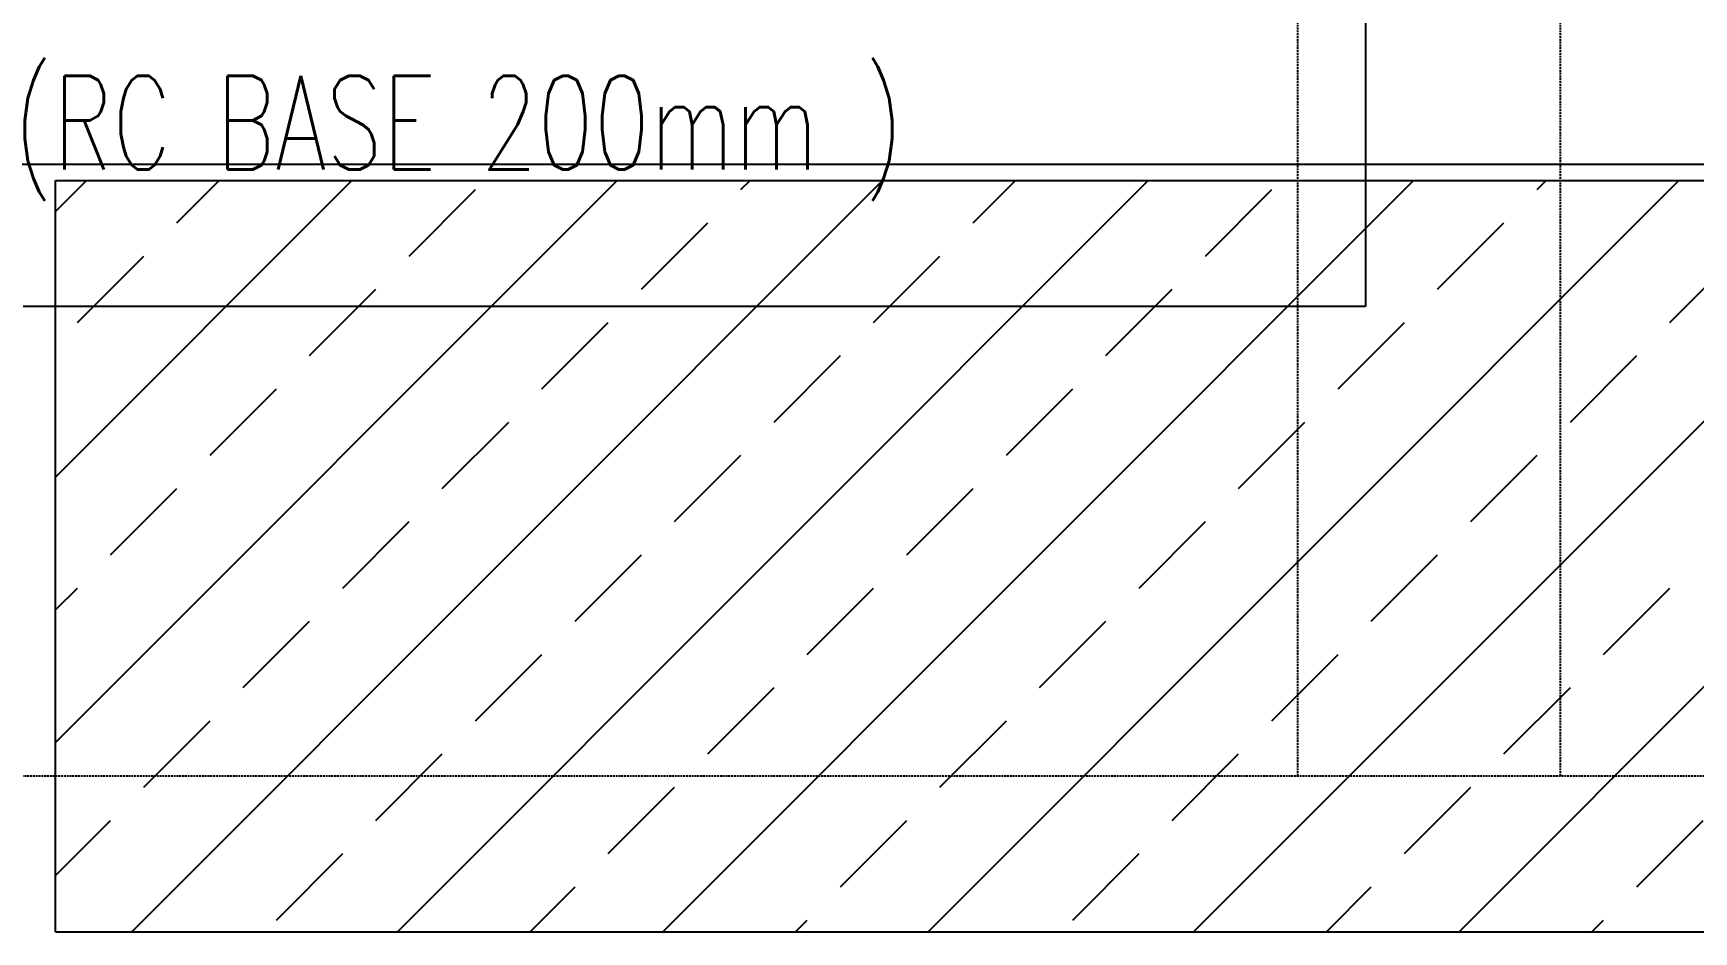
# Model space of a CAD drawing. Extents: x 0 to 160756, y 0 to 229247.
# Drawn here: x 64761 to 66973, y 99393 to 100589 of the extents above; entities that cross this region are included whole.
import ezdxf
from ezdxf.enums import TextEntityAlignment as Align
from ezdxf.xclip import XClip

# ---------------------------------------------------------------- set-up
doc = ezdxf.new("R2010")
doc.units = 0
doc.header["$LTSCALE"] = 10
doc.header["$XCLIPFRAME"] = 2
doc.linetypes.add('H12設備棟3F$0$HIDDEN', pattern=[0.375, 0.25, -0.125])
for name, color, linetype in [('H12設備棟3F$0$ARC-BEAM', 252, 'H12設備棟3F$0$HIDDEN'), ('H12設備棟3F$0$\uf4c9\ue50a', 252, 'Continuous'), ('XCM7Q30CDA-200K$0$U-CDA-TXT', 4, 'Continuous'), ('XCM7Q30CDA-200K$0$UER-FUTUER', 9, 'Continuous')]:
    doc.layers.add(name, color=color, linetype=linetype)
doc.styles.add('XCM7Q30CDA-200K$0$aa-txt', font='simplex.shx', dxfattribs={"width": 0.8, "bigfont": 'chineset.shx'})

# ---------------------------------------------------------------- blocks, each defined once
blk = doc.blocks.new('H12設備棟3F')
at = {"layer": 'H12設備棟3F$0$ARC-BEAM'}
for p, q in [((66445.2, 99600.3), (66445.2, 103625.3)), ((66795.2, 99600.3), (66795.2, 100985.3)), ((63410.2, 99600.3), (67435.2, 99600.3))]:
    blk.add_line(p, q, dxfattribs=at)
at = {"layer": 'H12設備棟3F$0$\uf4c9\ue50a'}
blk.add_lwpolyline([(66535.2, 100225.3), (62635.2, 100225.3), (62635.2, 102725.3), (66535.2, 102725.3)], close=True, dxfattribs=at)
blk = doc.blocks.new('XCM7Q30CDA-200K$0$A$C0f61af94')
at = {"linetype": 'Continuous', "transparency": 33554559}
for p, q in [((2576.3, 1215.3), (1828.1, 467.1)), ((2222.7, 1215.3), (1828.1, 820.6)), ((1869.2, 1215.3), (1828.1, 1174.2)), ((2929.8, 1215.3), (1929.8, 215.3)), ((2045.9, 1215.3), (1989.2, 1158.6)), ((3283.4, 1215.3), (2283.4, 215.3)), ((2387, 1202.8), (2298.6, 1114.4)), ((3636.9, 1215.3), (2636.9, 215.3)), ((2753.1, 1215.3), (2740.5, 1202.8)), ((3990.5, 1215.3), (2990.5, 215.3)), ((3106.6, 1215.3), (3049.9, 1158.6)), ((4344, 1215.3), (3344, 215.3)), ((3447.6, 1202.8), (3359.3, 1114.4)), ((3813.7, 1215.3), (3801.2, 1202.8)), ((2696.3, 1158.6), (2608, 1070.2)), ((3757, 1158.6), (3668.6, 1070.2)), ((4624.7, 1142.4), (3697.6, 215.3)), ((1945, 1114.4), (1856.7, 1026)), ((3005.7, 1114.4), (2917.3, 1026)), ((4066.4, 1114.4), (3978, 1026)), ((2254.4, 1070.2), (2166, 981.8)), ((3315.1, 1070.2), (3226.7, 981.8)), ((2563.8, 1026), (2475.4, 937.6)), ((3624.4, 1026), (3536, 937.6)), ((2873.1, 981.8), (2784.7, 893.4)), ((3933.8, 981.8), (3845.4, 893.4)), ((2121.8, 937.6), (2033.4, 849.2)), ((3182.5, 937.6), (3094.1, 849.2)), ((2431.2, 893.4), (2342.8, 805)), ((3491.8, 893.4), (3403.5, 805)), ((2740.5, 849.2), (2652.2, 760.8)), ((3801.2, 849.2), (3712.8, 760.8)), ((1989.2, 805), (1900.9, 716.6)), ((3049.9, 805), (2961.5, 716.6)), ((2298.6, 760.8), (2210.2, 672.4)), ((3359.3, 760.8), (3270.9, 672.4)), ((2608, 716.6), (2519.6, 628.3)), ((3668.6, 716.6), (3580.2, 628.3)), ((1856.7, 672.4), (1828.1, 643.9)), ((2917.3, 672.4), (2828.9, 584.1)), ((3978, 672.4), (3889.6, 584.1)), ((2166, 628.3), (2077.6, 539.9)), ((3226.7, 628.3), (3138.3, 539.9)), ((2475.4, 584.1), (2387, 495.7)), ((3536, 584.1), (3447.6, 495.7)), ((2784.7, 539.9), (2696.3, 451.5)), ((3845.4, 539.9), (3757, 451.5)), ((2033.4, 495.7), (1945, 407.3)), ((3094.1, 495.7), (3005.7, 407.3)), ((2342.8, 451.5), (2254.4, 363.1)), ((3403.5, 451.5), (3315.1, 363.1)), ((2652.2, 407.3), (2563.8, 318.9)), ((3712.8, 407.3), (3624.4, 318.9)), ((1900.9, 363.1), (1828.1, 290.3)), ((2961.5, 363.1), (2873.1, 274.7)), ((4022.2, 363.1), (3933.8, 274.7)), ((2210.2, 318.9), (2121.8, 230.5)), ((3270.9, 318.9), (3182.5, 230.5)), ((2519.6, 274.7), (2460.2, 215.3)), ((3580.2, 274.7), (3520.8, 215.3)), ((2828.9, 230.5), (2813.7, 215.3)), ((3889.6, 230.5), (3874.4, 215.3))]:
    blk.add_line(p, q, dxfattribs=at)
for p, q in [((1828.1, 1215.3), (4624.7, 1215.3)), ((1828.1, 215.3), (1828.1, 1215.3)), ((1828.1, 215.3), (4624.7, 215.3))]:
    blk.add_line(p, q)
blk = doc.blocks.new('XCM7Q30CDA-200K')
blk.add_lwpolyline([(63535.2, 102589.5), (67027.1, 102589.5), (67027.1, 100414.2), (63535.2, 100414.2)], close=True)
at = {"layer": 'XCM7Q30CDA-200K$0$UER-FUTUER'}
blk.add_blockref('XCM7Q30CDA-200K$0$A$C0f61af94', (62962.3, 99177.6), dxfattribs=at)
at = {"layer": 'XCM7Q30CDA-200K$0$U-CDA-TXT', "style": 'XCM7Q30CDA-200K$0$aa-txt', "width": 0.7}
blk.add_text('(RC BASE 200mm )', height=125, dxfattribs=at).set_placement((65327.1, 100461), align=Align.MIDDLE)

msp = doc.modelspace()

# ---------------------------------------------------------------- block references
msp.add_blockref('XCM7Q30CDA-200K', (0, 0))
ref = msp.add_blockref('H12設備棟3F', (0, 0))
XClip(ref).set_block_clipping_path([(52480.8428845762, 60066.8604644329), (84559.6547477046, 105824.4625800119)])

doc.saveas('drawing.dxf')
